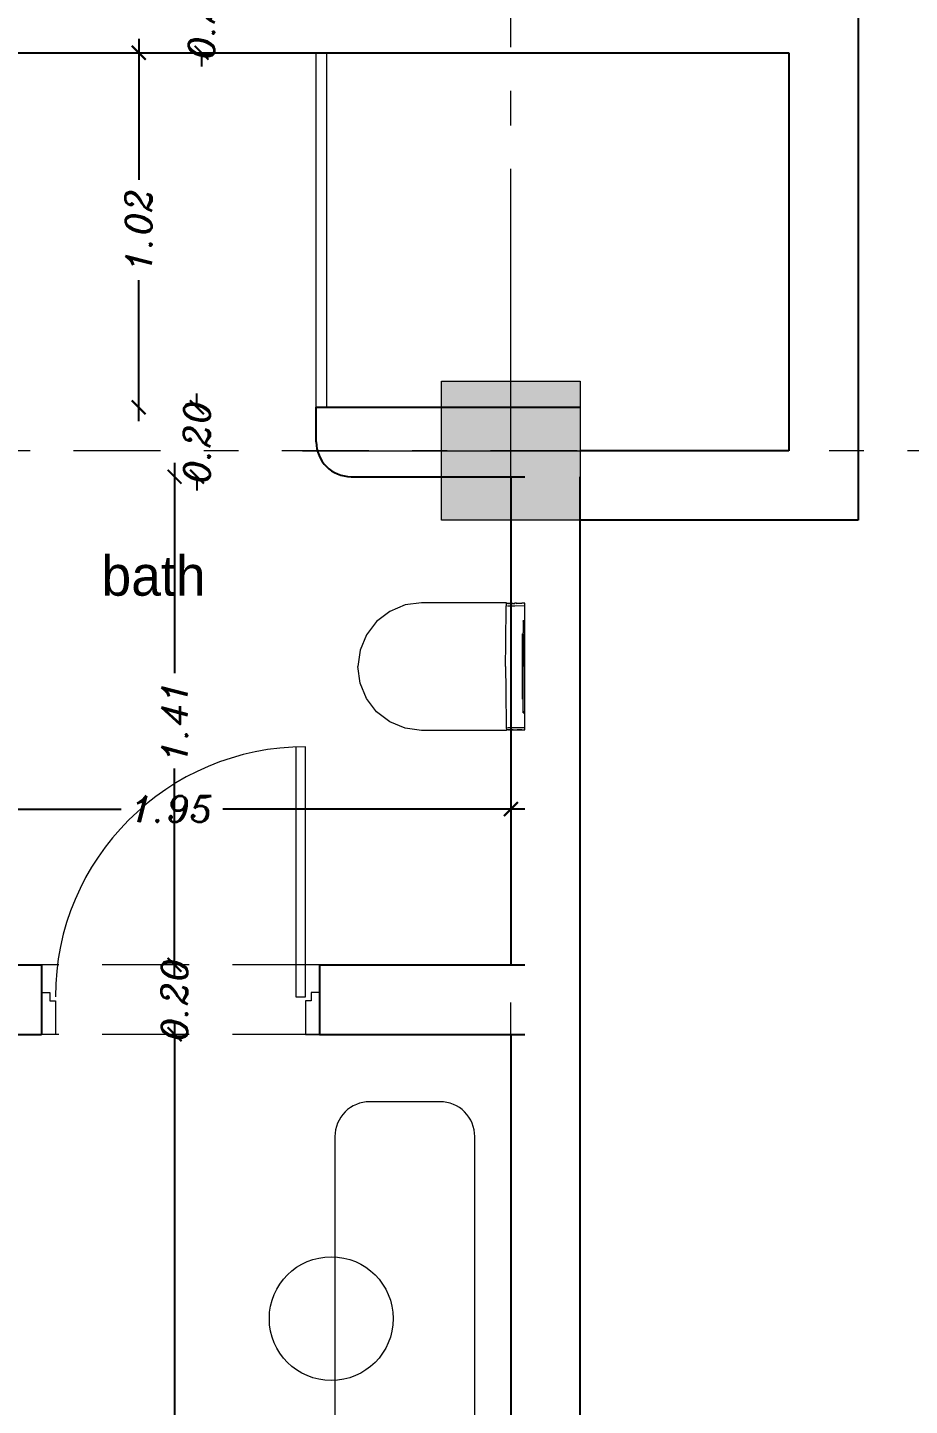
# Model space of a CAD drawing. Header units: metres. Extents: x 294 to 1101, y -498 to -355.
# Drawn here: x 551.351 to 553.889, y -393.921 to -389.954 of the extents above; entities that cross this region are included whole.
import ezdxf

# ---------------------------------------------------------------- set-up
doc = ezdxf.new("R2010")
doc.units = ezdxf.units.M
doc.linetypes.add('DASHDOT2', pattern=[0.5, 0.25, -0.125, 0, -0.125])
doc.linetypes.add('DASHED2', pattern=[0.375, 0.25, -0.125])
for name, color, linetype, lineweight in [('axe', 12, 'DASHDOT2', 9), ('clumn', 40, 'Continuous', 13), ('dor', 30, 'Continuous', 13), ('fur', 251, 'Continuous', 9), ('hid', 132, 'DASHED2', 9), ('wall', 7, 'Continuous', 25)]:
    doc.layers.add(name, color=color, linetype=linetype, lineweight=lineweight)
doc.layers.add('text', color=3, linetype='Continuous')
doc.styles.add('alalala', font='bgothm.ttf', dxfattribs={"height": 0.2})
doc.styles.add('ITALICC', font='italicc')
doc.dimstyles.new('dim200', dxfattribs={"dimscale": 0.4, "dimtxt": 0.1885, "dimasz": 0.1, "dimexe": 0.15, "dimexo": 0.25, "dimgap": 0.07, "dimtad": 0, "dimzin": 0, "dimdsep": 46, "dimtxsty": 'ITALICC', "dimblk": 'ARCHTICK', "dimcen": 0.09, "dimdle": 0.1, "dimse1": 1, "dimse2": 1, "dimclrd": 211, "dimclrt": 3, "dimadec": 0, "dimazin": 0, "dimtfac": 1, "dimtix": 1, "dimtofl": 0, "dimtmove": 0, "dimatfit": 3, "dimldrblk": 'ARCHTICK', "dimfxl": 1, "dimtolj": 1, "dimtzin": 0, "dimlwd": 25, "dimarcsym": 0})

# ---------------------------------------------------------------- blocks, each defined once
blk = doc.blocks.new('ewrwer')
at = {"layer": 'fur'}
for p, q in [((145.9506, 55.1506), (145.9035, 55.1444)), ((146.1947, 55.1509), (145.9506, 55.1506)), ((146.1947, 55.149), (146.1947, 55.1509)), ((146.1947, 55.149), (146.1947, 55.149)), ((146.1947, 55.1488), (146.1947, 55.149)), ((146.1947, 55.149), (146.1971, 55.149)), ((146.1947, 55.1486), (146.1947, 55.1488)), ((146.1947, 55.1482), (146.1947, 55.1486)), ((146.1947, 55.1481), (146.1947, 55.1482)), ((146.1947, 55.148), (146.1947, 55.1481)), ((146.1947, 55.1478), (146.1947, 55.148)), ((146.1947, 55.148), (146.1947, 55.148)), ((146.1947, 55.1477), (146.1947, 55.1478)), ((146.1947, 55.1471), (146.1947, 55.1477)), ((146.1947, 55.1469), (146.1947, 55.1471)), ((146.1947, 55.1467), (146.1947, 55.1469)), ((146.1947, 55.1464), (146.1947, 55.1467)), ((146.1971, 55.149), (146.1973, 55.149)), ((146.2001, 55.149), (146.1973, 55.149)), ((146.2001, 55.149), (146.2005, 55.149)), ((146.2029, 55.149), (146.2005, 55.149)), ((146.2029, 55.149), (146.2034, 55.149)), ((146.2055, 55.149), (146.2034, 55.149)), ((146.2055, 55.149), (146.2061, 55.149)), ((146.2061, 55.149), (146.208, 55.149)), ((146.208, 55.149), (146.2086, 55.149)), ((146.2104, 55.149), (146.2086, 55.149)), ((146.2104, 55.149), (146.2111, 55.149)), ((146.2124, 55.149), (146.2111, 55.149)), ((146.2124, 55.149), (146.2132, 55.149)), ((146.2141, 55.149), (146.2132, 55.149)), ((146.2141, 55.149), (146.215, 55.149)), ((146.215, 55.149), (146.2152, 55.149)), ((146.2152, 55.149), (146.2161, 55.149)), ((146.2156, 55.1488), (146.2164, 55.149)), ((146.2161, 55.149), (146.2161, 55.149)), ((146.2164, 55.149), (146.2161, 55.149)), ((146.2164, 55.149), (146.2164, 55.149)), ((146.2164, 55.149), (146.2165, 55.149)), ((146.2165, 55.149), (146.2165, 55.149)), ((146.2165, 55.149), (146.2165, 55.149)), ((146.2165, 55.149), (146.2166, 55.149)), ((146.2166, 55.149), (146.2167, 55.149)), ((146.2166, 55.149), (146.2167, 55.149)), ((146.2167, 55.149), (146.2168, 55.1491)), ((146.2168, 55.149), (146.2167, 55.149)), ((146.2168, 55.1491), (146.2171, 55.1491)), ((146.2169, 55.149), (146.2168, 55.149)), ((146.217, 55.149), (146.2169, 55.149)), ((146.2174, 55.149), (146.217, 55.149)), ((146.2171, 55.1491), (146.2171, 55.1491)), ((146.2171, 55.1491), (146.2172, 55.1491)), ((146.2173, 55.1491), (146.2172, 55.1491)), ((146.2173, 55.1491), (146.2174, 55.1491)), ((146.2174, 55.1491), (146.2174, 55.1492)), ((146.2175, 55.1492), (146.2174, 55.1492)), ((146.2174, 55.1491), (146.2174, 55.1491)), ((146.2176, 55.149), (146.2174, 55.149)), ((146.2175, 55.1492), (146.2176, 55.1491)), ((146.2176, 55.1491), (146.2177, 55.1492)), ((146.2176, 55.149), (146.2179, 55.149)), ((146.2178, 55.1492), (146.2177, 55.1492)), ((146.2177, 55.1492), (146.2177, 55.1492)), ((146.2178, 55.1492), (146.2178, 55.1491)), ((146.2178, 55.1491), (146.2181, 55.1491)), ((146.2179, 55.149), (146.2182, 55.149)), ((146.2183, 55.1491), (146.2181, 55.1491)), ((146.2182, 55.149), (146.2186, 55.149)), ((146.2183, 55.1492), (146.2183, 55.1492)), ((146.2183, 55.1491), (146.2183, 55.1492)), ((146.2184, 55.1492), (146.2183, 55.1492)), ((146.2184, 55.1492), (146.2185, 55.1492)), ((146.2185, 55.1492), (146.2185, 55.1492)), ((146.2185, 55.1492), (146.2186, 55.1492)), ((146.2186, 55.1492), (146.2188, 55.1492)), ((146.2186, 55.149), (146.2188, 55.149)), ((146.2188, 55.1492), (146.2254, 55.1492)), ((146.2232, 55.1491), (146.23, 55.1492)), ((146.229, 55.1493), (146.2254, 55.1492)), ((146.2394, 55.1493), (146.229, 55.1493)), ((146.23, 55.1492), (146.2394, 55.1493)), ((146.2394, 55.1493), (146.2431, 55.1493)), ((146.2431, 55.1493), (146.2476, 55.1494)), ((146.2476, 55.1494), (146.2476, 55.1493)), ((146.2476, 55.1493), (146.2476, 55.1491)), ((146.2476, 55.1491), (146.2476, 55.1487)), ((146.2476, 55.1487), (146.2476, 55.1481)), ((146.2476, 55.1481), (146.2476, 55.1474)), ((146.2476, 55.1474), (146.2476, 55.1465)), ((145.8592, 55.126), (145.8211, 55.0968)), ((145.9035, 55.1444), (145.8592, 55.126)), ((146.1932, 55.0346), (146.1946, 55.1421)), ((146.1946, 55.1452), (146.1947, 55.1455)), ((146.1946, 55.1448), (146.1946, 55.1452)), ((146.1946, 55.1447), (146.1946, 55.1448)), ((146.1946, 55.1444), (146.1946, 55.1447)), ((146.1946, 55.1439), (146.1946, 55.1444)), ((146.1946, 55.1439), (146.1946, 55.1439)), ((146.1946, 55.1435), (146.1946, 55.1439)), ((146.1946, 55.143), (146.1946, 55.1435)), ((146.1946, 55.1429), (146.1946, 55.143)), ((146.1946, 55.1426), (146.1946, 55.1429)), ((146.1946, 55.1422), (146.1946, 55.1426)), ((146.1946, 55.1421), (146.1946, 55.1422)), ((146.1956, 55.1421), (146.1946, 55.1421)), ((146.1947, 55.1463), (146.1947, 55.1464)), ((146.1947, 55.146), (146.1947, 55.1463)), ((146.1947, 55.1456), (146.1947, 55.146)), ((146.1947, 55.1455), (146.1947, 55.1456)), ((146.198, 55.1421), (146.2001, 55.1421)), ((146.2001, 55.1421), (146.2022, 55.1421)), ((146.2022, 55.1421), (146.204, 55.1421)), ((146.204, 55.1421), (146.2059, 55.1421)), ((146.2059, 55.1421), (146.2075, 55.1421)), ((146.2075, 55.1421), (146.2088, 55.1421)), ((146.2088, 55.1421), (146.2096, 55.1421)), ((146.2096, 55.1421), (146.2103, 55.1421)), ((146.2103, 55.1421), (146.2106, 55.1421)), ((146.2106, 55.1421), (146.2119, 55.1424)), ((146.2119, 55.1424), (146.212, 55.1424)), ((146.212, 55.1424), (146.2122, 55.1424)), ((146.2122, 55.1424), (146.2125, 55.1424)), ((146.2125, 55.1424), (146.2129, 55.1424)), ((146.2129, 55.1424), (146.2135, 55.1424)), ((146.2135, 55.1424), (146.2141, 55.1424)), ((146.2141, 55.1424), (146.2147, 55.1424)), ((146.2147, 55.1424), (146.2155, 55.1424)), ((146.2155, 55.1424), (146.2163, 55.1424)), ((146.2163, 55.1424), (146.2171, 55.1424)), ((146.2171, 55.1424), (146.218, 55.1424)), ((146.218, 55.1424), (146.2188, 55.1424)), ((146.2188, 55.1424), (146.2476, 55.1426)), ((146.2476, 55.1465), (146.2476, 55.1456)), ((146.2476, 55.1456), (146.2476, 55.1446)), ((146.2476, 55.1446), (146.2476, 55.1435)), ((146.2476, 55.1435), (146.2476, 55.1426)), ((146.2476, 55.1426), (146.2476, 55.0999)), ((145.8211, 55.0968), (145.7919, 55.0588)), ((146.2426, 55.0997), (146.2426, 55.0996)), ((146.2427, 55.0997), (146.2426, 55.0997)), ((146.2426, 55.0996), (146.2426, 55.0995)), ((146.2426, 55.0996), (146.2426, 55.0996)), ((146.2426, 55.0995), (146.2426, 55.0994)), ((146.2426, 55.0994), (146.2426, 55.0993)), ((146.2426, 55.0994), (146.2426, 55.0994)), ((146.2426, 55.0994), (146.2426, 55.0994)), ((146.2426, 55.0992), (146.2426, 55.0993)), ((146.2426, 55.0993), (146.2426, 55.0993)), ((146.2426, 55.0992), (146.2426, 55.0992)), ((146.2426, 55.0991), (146.2426, 55.0992)), ((146.2426, 55.0991), (146.2426, 55.099)), ((146.2426, 55.0991), (146.2426, 55.0991)), ((146.2426, 55.099), (146.2426, 55.099)), ((146.2426, 55.099), (146.2426, 55.0989)), ((146.2426, 55.0989), (146.2426, 55.0988)), ((146.2426, 55.0989), (146.2426, 55.0989)), ((146.2426, 55.0988), (146.2426, 55.0987)), ((146.2426, 55.0988), (146.2426, 55.0988)), ((146.2426, 55.0986), (146.2426, 55.0987)), ((146.2426, 55.0986), (146.2426, 55.0985)), ((146.2426, 55.0985), (146.2426, 55.0984)), ((146.2426, 55.0985), (146.2426, 55.0985)), ((146.2426, 55.0985), (146.2426, 55.0985)), ((146.2426, 55.0982), (146.2426, 55.0984)), ((146.2426, 55.0981), (146.2426, 55.0982)), ((146.2426, 55.0982), (146.2426, 55.0982)), ((146.2426, 55.0981), (146.2426, 55.0981)), ((146.2426, 55.0981), (146.2426, 55.0981)), ((146.2426, 55.0978), (146.2426, 55.0981)), ((146.2426, 55.0978), (146.2426, 55.0977)), ((146.2426, 55.0977), (146.2426, 55.0977)), ((146.2426, 55.0977), (146.2426, 55.0977)), ((146.2426, 55.0977), (146.2426, 55.0973)), ((146.2426, 55.0973), (146.2426, 55.0973)), ((146.2426, 55.0973), (146.2426, 55.0969)), ((146.2426, 55.0969), (146.2426, 55.0968)), ((146.2426, 55.0968), (146.2426, 55.0964)), ((146.2426, 55.0959), (146.2426, 55.0964)), ((146.2426, 55.0959), (146.2426, 55.0639)), ((146.2427, 55.0998), (146.2427, 55.0997)), ((146.2428, 55.0998), (146.2427, 55.0998)), ((146.2429, 55.0999), (146.2428, 55.0999)), ((146.2428, 55.0999), (146.2428, 55.0998)), ((146.2429, 55.0999), (146.2429, 55.0999)), ((146.2429, 55.0999), (146.243, 55.0999)), ((146.2429, 55.0959), (146.243, 55.0959)), ((146.243, 55.0999), (146.2431, 55.0999)), ((146.243, 55.0959), (146.2431, 55.0959)), ((146.2431, 55.0999), (146.2476, 55.0999)), ((146.2431, 55.0959), (146.2476, 55.0959)), ((146.2476, 55.0999), (146.2476, 55.0998)), ((146.2476, 55.0999), (146.2476, 55.0999)), ((146.2476, 55.0998), (146.2476, 55.0996)), ((146.2476, 55.0996), (146.2476, 55.0994)), ((146.2476, 55.0994), (146.2476, 55.0991)), ((146.2476, 55.0991), (146.2476, 55.0988)), ((146.2476, 55.0988), (146.2476, 55.0984)), ((146.2476, 55.0984), (146.2476, 55.0979)), ((146.2476, 55.0979), (146.2476, 55.0975)), ((146.2476, 55.0975), (146.2476, 55.097)), ((146.2476, 55.097), (146.2476, 55.0965)), ((146.2476, 55.0965), (146.2476, 55.0959)), ((146.2476, 55.0959), (146.2476, 54.8379)), ((145.7919, 55.0588), (145.7736, 55.0144)), ((146.1924, 54.9669), (146.1932, 55.0346)), ((146.2416, 55.0609), (146.2416, 54.9669)), ((146.2416, 55.0609), (146.2416, 55.0609)), ((146.2417, 55.0609), (146.2416, 55.0609)), ((146.2416, 55.0609), (146.2416, 55.0609)), ((146.2417, 55.0609), (146.2426, 55.0609)), ((146.2426, 55.0639), (146.2426, 55.0638)), ((146.2426, 55.0638), (146.2426, 55.0609)), ((146.2426, 55.0609), (146.2426, 54.9669)), ((145.7736, 55.0144), (145.7673, 54.9669)), ((145.7736, 54.9193), (145.7673, 54.9669)), ((146.1924, 54.9669), (146.1932, 54.8992)), ((146.2416, 54.9669), (146.2416, 54.951)), ((146.2416, 54.951), (146.2416, 54.951)), ((146.2416, 54.951), (146.2416, 54.951)), ((146.2416, 54.951), (146.2417, 54.951)), ((146.2416, 54.95), (146.2416, 54.873)), ((146.2416, 54.95), (146.2416, 54.95)), ((146.2416, 54.95), (146.2416, 54.95)), ((146.2416, 54.95), (146.2417, 54.95)), ((146.2416, 54.95), (146.2416, 54.95)), ((146.2417, 54.951), (146.2426, 54.951)), ((146.2417, 54.95), (146.2426, 54.95)), ((146.2426, 54.951), (146.2426, 54.9669)), ((146.2426, 54.9669), (146.2426, 54.9669)), ((146.2426, 54.951), (146.2426, 54.95)), ((146.2426, 54.951), (146.2426, 54.951)), ((146.2426, 54.873), (146.2426, 54.95)), ((146.2426, 54.95), (146.2426, 54.95)), ((145.7919, 54.875), (145.7736, 54.9193)), ((145.8211, 54.837), (145.7919, 54.875)), ((146.1932, 54.8992), (146.1946, 54.7917)), ((146.2417, 54.873), (146.2416, 54.873)), ((146.2416, 54.873), (146.2416, 54.873)), ((146.2417, 54.873), (146.2426, 54.873)), ((146.2426, 54.873), (146.2426, 54.87)), ((146.2426, 54.87), (146.2426, 54.87)), ((146.2426, 54.8375), (146.2426, 54.87)), ((145.8592, 54.8078), (145.8211, 54.837)), ((146.2426, 54.837), (146.2426, 54.8375)), ((146.2426, 54.837), (146.2426, 54.837)), ((146.2426, 54.837), (146.2426, 54.8366)), ((146.2426, 54.8365), (146.2426, 54.8366)), ((146.2426, 54.8365), (146.2426, 54.8362)), ((146.2426, 54.8362), (146.2426, 54.8361)), ((146.2426, 54.8361), (146.2426, 54.8361)), ((146.2426, 54.8361), (146.2426, 54.8361)), ((146.2426, 54.8358), (146.2426, 54.8361)), ((146.2426, 54.8358), (146.2426, 54.8358)), ((146.2426, 54.8358), (146.2426, 54.8357)), ((146.2426, 54.8357), (146.2426, 54.8357)), ((146.2426, 54.8357), (146.2427, 54.8356)), ((146.2427, 54.8356), (146.2426, 54.8355)), ((146.2426, 54.8355), (146.2426, 54.8354)), ((146.2426, 54.8354), (146.2426, 54.8354)), ((146.2426, 54.8354), (146.2426, 54.8353)), ((146.2426, 54.8353), (146.2427, 54.8353)), ((146.2427, 54.8353), (146.2426, 54.8352)), ((146.2426, 54.8351), (146.2426, 54.8352)), ((146.2426, 54.8351), (146.2426, 54.8351)), ((146.2426, 54.835), (146.2426, 54.8351)), ((146.2427, 54.835), (146.2426, 54.835)), ((146.2426, 54.8349), (146.2427, 54.835)), ((146.2426, 54.8349), (146.2426, 54.8348)), ((146.2426, 54.8348), (146.2426, 54.8348)), ((146.2426, 54.8348), (146.2426, 54.8347)), ((146.2426, 54.8346), (146.2426, 54.8347)), ((146.2426, 54.8347), (146.2426, 54.8347)), ((146.2426, 54.8346), (146.2426, 54.8345)), ((146.2426, 54.8346), (146.2426, 54.8346)), ((146.2426, 54.8346), (146.2426, 54.8346)), ((146.2426, 54.8345), (146.2426, 54.8344)), ((146.2426, 54.8345), (146.2426, 54.8345)), ((146.2426, 54.8344), (146.2426, 54.8344)), ((146.2426, 54.8344), (146.2426, 54.8343)), ((146.2426, 54.8343), (146.2426, 54.8342)), ((146.2426, 54.8342), (146.2427, 54.8342)), ((146.2427, 54.8342), (146.2427, 54.8341)), ((146.2427, 54.8341), (146.2427, 54.8341)), ((146.2427, 54.8341), (146.2428, 54.834)), ((146.2428, 54.834), (146.2428, 54.834)), ((146.2428, 54.834), (146.2429, 54.834)), ((146.2429, 54.834), (146.243, 54.8339)), ((146.243, 54.8379), (146.243, 54.8379)), ((146.243, 54.8379), (146.2431, 54.8379)), ((146.243, 54.8339), (146.243, 54.8339)), ((146.243, 54.8339), (146.2431, 54.8339)), ((146.2431, 54.8379), (146.2476, 54.8379)), ((146.2431, 54.8339), (146.2476, 54.8339)), ((146.2476, 54.8379), (146.2476, 54.8374)), ((146.2476, 54.8374), (146.2476, 54.8369)), ((146.2476, 54.8369), (146.2476, 54.8364)), ((146.2476, 54.8364), (146.2476, 54.8359)), ((146.2476, 54.8359), (146.2476, 54.8355)), ((146.2476, 54.8355), (146.2476, 54.8351)), ((146.2476, 54.8351), (146.2476, 54.8348)), ((146.2476, 54.8348), (146.2476, 54.8345)), ((146.2476, 54.8345), (146.2476, 54.8342)), ((146.2476, 54.8342), (146.2476, 54.8341)), ((146.2476, 54.8341), (146.2476, 54.834)), ((146.2476, 54.834), (146.2476, 54.8339)), ((146.2476, 54.8339), (146.2476, 54.7912)), ((145.9035, 54.7894), (145.8592, 54.8078)), ((146.1957, 54.7917), (146.1946, 54.7917)), ((146.1946, 54.7917), (146.1946, 54.7917)), ((146.1946, 54.7917), (146.1947, 54.7913)), ((146.1947, 54.7913), (146.1947, 54.7909)), ((146.1947, 54.7909), (146.1947, 54.7908)), ((146.1947, 54.7908), (146.1947, 54.7904)), ((146.1947, 54.7904), (146.1947, 54.79)), ((146.1947, 54.79), (146.1947, 54.7899)), ((146.1947, 54.7899), (146.1947, 54.7895)), ((146.198, 54.7917), (146.2002, 54.7917)), ((146.2002, 54.7917), (146.2022, 54.7917)), ((146.2022, 54.7917), (146.2041, 54.7917)), ((146.2041, 54.7917), (146.2059, 54.7917)), ((146.2059, 54.7917), (146.2075, 54.7917)), ((146.2075, 54.7917), (146.2088, 54.7917)), ((146.2088, 54.7917), (146.2097, 54.7917)), ((146.2097, 54.7917), (146.2103, 54.7917)), ((146.2103, 54.7917), (146.2107, 54.7917)), ((146.2107, 54.7917), (146.2115, 54.7915)), ((146.2115, 54.7915), (146.2119, 54.7915)), ((146.2119, 54.7915), (146.212, 54.7915)), ((146.212, 54.7915), (146.2122, 54.7915)), ((146.2122, 54.7915), (146.2125, 54.7915)), ((146.2125, 54.7915), (146.213, 54.7915)), ((146.213, 54.7915), (146.2135, 54.7915)), ((146.2135, 54.7915), (146.2141, 54.7915)), ((146.2141, 54.7915), (146.2148, 54.7915)), ((146.2148, 54.7915), (146.2155, 54.7915)), ((146.2155, 54.7915), (146.2163, 54.7915)), ((146.2163, 54.7915), (146.2171, 54.7915)), ((146.2171, 54.7915), (146.218, 54.7915)), ((146.218, 54.7915), (146.2189, 54.7915)), ((146.2189, 54.7915), (146.2476, 54.7912)), ((146.2476, 54.7912), (146.2476, 54.7903)), ((146.2476, 54.7903), (146.2476, 54.7893)), ((145.9506, 54.7832), (145.9035, 54.7894)), ((146.1948, 54.783), (145.9506, 54.7832)), ((146.1947, 54.7895), (146.1947, 54.7891)), ((146.1947, 54.7891), (146.1947, 54.789)), ((146.1947, 54.789), (146.1947, 54.7886)), ((146.1947, 54.7886), (146.1947, 54.7883)), ((146.1947, 54.7883), (146.1947, 54.7882)), ((146.1947, 54.7882), (146.1947, 54.7878)), ((146.1947, 54.7878), (146.1947, 54.7876)), ((146.1947, 54.7876), (146.1947, 54.7875)), ((146.1947, 54.7875), (146.1947, 54.7872)), ((146.1947, 54.7872), (146.1947, 54.787)), ((146.1947, 54.787), (146.1947, 54.7868)), ((146.1947, 54.7868), (146.1947, 54.7866)), ((146.1947, 54.7866), (146.1947, 54.7865)), ((146.1947, 54.7865), (146.1947, 54.7864)), ((146.1947, 54.7864), (146.1947, 54.7862)), ((146.1947, 54.7862), (146.1947, 54.7861)), ((146.1947, 54.7861), (146.1947, 54.7859)), ((146.1947, 54.7859), (146.1947, 54.7858)), ((146.1947, 54.7858), (146.1947, 54.7857)), ((146.1947, 54.7857), (146.1947, 54.7857)), ((146.1947, 54.7857), (146.1947, 54.7853)), ((146.1947, 54.7853), (146.1947, 54.785)), ((146.1947, 54.785), (146.1947, 54.7849)), ((146.1947, 54.7849), (146.1947, 54.7848)), ((146.1947, 54.7848), (146.1971, 54.7849)), ((146.1947, 54.7848), (146.1948, 54.783)), ((146.1971, 54.7849), (146.1974, 54.7849)), ((146.2002, 54.7849), (146.1974, 54.7849)), ((146.2002, 54.7849), (146.2005, 54.7849)), ((146.203, 54.7849), (146.2005, 54.7849)), ((146.203, 54.7849), (146.2034, 54.7849)), ((146.2056, 54.7849), (146.2034, 54.7849)), ((146.2056, 54.7849), (146.2061, 54.7849)), ((146.2061, 54.7849), (146.208, 54.7849)), ((146.208, 54.7849), (146.2086, 54.7849)), ((146.2104, 54.7849), (146.2086, 54.7849)), ((146.2104, 54.7849), (146.2111, 54.7849)), ((146.2125, 54.7849), (146.2111, 54.7849)), ((146.2125, 54.7849), (146.2133, 54.7849)), ((146.2142, 54.7849), (146.2133, 54.7849)), ((146.2142, 54.7849), (146.215, 54.7849)), ((146.215, 54.7849), (146.2153, 54.7849)), ((146.2153, 54.7849), (146.2161, 54.7849)), ((146.2156, 54.785), (146.2164, 54.7849)), ((146.2162, 54.7849), (146.2161, 54.7849)), ((146.2162, 54.7849), (146.2164, 54.7849)), ((146.2164, 54.7849), (146.2164, 54.7849)), ((146.2164, 54.7849), (146.2165, 54.7849)), ((146.2165, 54.7849), (146.2165, 54.7849)), ((146.2165, 54.7849), (146.2166, 54.7849)), ((146.2165, 54.7849), (146.2166, 54.7849)), ((146.2166, 54.7849), (146.2166, 54.7849)), ((146.2166, 54.7849), (146.2167, 54.7848)), ((146.2167, 54.7848), (146.2168, 54.7849)), ((146.2167, 54.7848), (146.2169, 54.7848)), ((146.2169, 54.7849), (146.2168, 54.7849)), ((146.2169, 54.7849), (146.2169, 54.7849)), ((146.217, 54.7849), (146.2169, 54.7849)), ((146.2169, 54.7848), (146.2171, 54.7848)), ((146.2175, 54.7849), (146.217, 54.7849)), ((146.2171, 54.7848), (146.2172, 54.7848)), ((146.2172, 54.7848), (146.2173, 54.7847)), ((146.2173, 54.7847), (146.2173, 54.7847)), ((146.2173, 54.7847), (146.2174, 54.7847)), ((146.2174, 54.7847), (146.2174, 54.7847)), ((146.2174, 54.7847), (146.2175, 54.7847)), ((146.2174, 54.7847), (146.2175, 54.7847)), ((146.2176, 54.7849), (146.2175, 54.7849)), ((146.2175, 54.7847), (146.2176, 54.7847)), ((146.2176, 54.7849), (146.2176, 54.7848)), ((146.2176, 54.7848), (146.2179, 54.7849)), ((146.2176, 54.7847), (146.2177, 54.7847)), ((146.2177, 54.7847), (146.2178, 54.7846)), ((146.2177, 54.7847), (146.2177, 54.7847)), ((146.2183, 54.7846), (146.2178, 54.7847)), ((146.2178, 54.7847), (146.2178, 54.7846)), ((146.2179, 54.7849), (146.2182, 54.7849)), ((146.2182, 54.7849), (146.2186, 54.7849)), ((146.2184, 54.7847), (146.2183, 54.7846)), ((146.2184, 54.7847), (146.2184, 54.7847)), ((146.2184, 54.7847), (146.2184, 54.7847)), ((146.2185, 54.7847), (146.2184, 54.7847)), ((146.2185, 54.7847), (146.2185, 54.7847)), ((146.2185, 54.7847), (146.2186, 54.7847)), ((146.2186, 54.7849), (146.2189, 54.7849)), ((146.2186, 54.7847), (146.2187, 54.7846)), ((146.2187, 54.7846), (146.2189, 54.7846)), ((146.2234, 54.7847), (146.2189, 54.7846)), ((146.2232, 54.7848), (146.23, 54.7847)), ((146.2243, 54.7846), (146.2234, 54.7847)), ((146.2243, 54.7846), (146.2394, 54.7846)), ((146.23, 54.7847), (146.2394, 54.7846)), ((146.2432, 54.7845), (146.2394, 54.7846)), ((146.2476, 54.7844), (146.2432, 54.7845)), ((146.2476, 54.7893), (146.2476, 54.7883)), ((146.2476, 54.7883), (146.2476, 54.7873)), ((146.2476, 54.7873), (146.2476, 54.7865)), ((146.2476, 54.7865), (146.2476, 54.7858)), ((146.2476, 54.7858), (146.2476, 54.7852)), ((146.2476, 54.7852), (146.2476, 54.7848)), ((146.2476, 54.7848), (146.2476, 54.7845)), ((146.2476, 54.7845), (146.2476, 54.7844))]:
    blk.add_line(p, q, dxfattribs=at)
blk = doc.blocks.new('D100r')
at = {"layer": 'dor'}
for p, q in [((-99.085, -11.965), (-99.085, -12.865)), ((-99.05, -12.865), (-99.05, -11.965)), ((-100, -12.87), (-100, -12.85)), ((-100, -12.85), (-99.97, -12.85)), ((-99.97, -12.85), (-99.97, -12.88)), ((-99.97, -12.88), (-99.95, -12.88)), ((-99.95, -12.88), (-99.95, -13)), ((-99.085, -12.865), (-99.05, -12.865)), ((-99.05, -12.88), (-99.05, -13)), ((-99.03, -12.88), (-99.05, -12.88)), ((-99, -12.85), (-99.03, -12.85)), ((-99.03, -12.85), (-99.03, -12.88)), ((-99, -12.87), (-99, -12.85)), ((-100, -13), (-100, -12.98)), ((-99, -13), (-99, -12.98)), ((-99.95, -13), (-100, -13)), ((-99.05, -13), (-99, -13))]:
    blk.add_line(p, q, dxfattribs=at)
blk.add_arc((-99.05, -12.865), 0.9, 90, 180, dxfattribs=at)
blk = doc.blocks.new('_ArchTick')
at = {"color": 0, "linetype": 'ByBlock', "const_width": 0.15}
blk.add_lwpolyline([(-0.5, -0.5), (0.5, 0.5)], dxfattribs=at)
blk = doc.blocks.new('*D218')
at = {"layer": 'DEFPOINTS', "color": 0, "transparency": 16777216}
for p in [(551.7739, -392.8527), (551.8705, -392.8527), (551.5859, -398.4527)]:
    blk.add_point(p, dxfattribs=at)
at = {"layer": 'wall', "color": 211, "linetype": 'Continuous', "lineweight": 25, "transparency": 16777216}
for p, q in [((551.7739, -392.8127), (551.7739, -395.5008)), ((551.7739, -398.4927), (551.7739, -395.8045))]:
    blk.add_line(p, q, dxfattribs=at)
at = {"layer": 'wall', "color": 211, "lineweight": 25, "transparency": 16777216, "xscale": 0.04000000000000001, "yscale": 0.04000000000000001, "zscale": 0.04000000000000001}
for p, rotation in [((551.7739, -392.8527), 90), ((551.7739, -398.4527), 270)]:
    blk.add_blockref('_ArchTick', p, dxfattribs=dict(at, rotation=rotation))
at = {"layer": 'wall', "color": 3, "transparency": 16777216, "insert": (551.7739, -395.6527), "char_height": 0.0754, "attachment_point": 5, "rotation": 90, "style": 'ITALICC'}
blk.add_mtext('\\A1;5.60', dxfattribs=at)
blk = doc.blocks.new('*D219')
at = {"layer": 'DEFPOINTS', "color": 0, "transparency": 16777216}
for p in [(551.7739, -392.6527), (551.8538, -392.6527), (551.8705, -392.8527)]:
    blk.add_point(p, dxfattribs=at)
at = {"layer": 'wall', "color": 211, "linetype": 'Continuous', "lineweight": 25, "transparency": 16777216}
for p, q in [((551.7739, -392.6527), (551.7739, -392.6127)), ((551.7739, -392.8527), (551.7739, -392.8927))]:
    blk.add_line(p, q, dxfattribs=at)
at = {"layer": 'wall', "color": 211, "lineweight": 25, "transparency": 16777216, "xscale": 0.04000000000000001, "yscale": 0.04000000000000001, "zscale": 0.04000000000000001}
for p, rotation in [((551.7739, -392.6527), 270), ((551.7739, -392.8527), 90)]:
    blk.add_blockref('_ArchTick', p, dxfattribs=dict(at, rotation=rotation))
at = {"layer": 'wall', "color": 3, "transparency": 16777216, "insert": (551.7739, -392.7527), "char_height": 0.0754, "attachment_point": 5, "rotation": 90, "style": 'ITALICC'}
blk.add_mtext('\\A1;0.20', dxfattribs=at)
blk = doc.blocks.new('*D220')
at = {"layer": 'DEFPOINTS', "color": 0, "transparency": 16777216}
for p in [(551.7739, -391.2471), (552.4003, -391.2471), (551.8538, -392.6527)]:
    blk.add_point(p, dxfattribs=at)
at = {"layer": 'wall', "color": 211, "linetype": 'Continuous', "lineweight": 25, "transparency": 16777216}
for p, q in [((551.7739, -391.2071), (551.7739, -391.8124)), ((551.7739, -392.6927), (551.7739, -392.0874))]:
    blk.add_line(p, q, dxfattribs=at)
at = {"layer": 'wall', "color": 211, "lineweight": 25, "transparency": 16777216, "xscale": 0.04000000000000001, "yscale": 0.04000000000000001, "zscale": 0.04000000000000001}
for p, rotation in [((551.7739, -391.2471), 90), ((551.7739, -392.6527), 270)]:
    blk.add_blockref('_ArchTick', p, dxfattribs=dict(at, rotation=rotation))
at = {"layer": 'wall', "color": 3, "transparency": 16777216, "insert": (551.7739, -391.9499), "char_height": 0.0754, "attachment_point": 5, "rotation": 90, "style": 'ITALICC'}
blk.add_mtext('\\A1;1.41', dxfattribs=at)
blk = doc.blocks.new('*D221')
at = {"layer": 'DEFPOINTS', "color": 0, "transparency": 16777216}
for p in [(551.8383, -391.0471), (552.3883, -391.0471), (552.4003, -391.2471)]:
    blk.add_point(p, dxfattribs=at)
at = {"layer": 'wall', "color": 211, "linetype": 'Continuous', "lineweight": 25, "transparency": 16777216}
for p, q in [((551.8383, -391.0471), (551.8383, -391.0071)), ((551.8383, -391.2471), (551.8383, -391.2871))]:
    blk.add_line(p, q, dxfattribs=at)
at = {"layer": 'wall', "color": 211, "lineweight": 25, "transparency": 16777216, "xscale": 0.04000000000000001, "yscale": 0.04000000000000001, "zscale": 0.04000000000000001}
for p, rotation in [((551.8383, -391.0471), 270), ((551.8383, -391.2471), 90)]:
    blk.add_blockref('_ArchTick', p, dxfattribs=dict(at, rotation=rotation))
at = {"layer": 'wall', "color": 3, "transparency": 16777216, "insert": (551.8383, -391.1471), "char_height": 0.0754, "attachment_point": 5, "rotation": 90, "style": 'ITALICC'}
blk.add_mtext('\\A1;0.20', dxfattribs=at)
blk = doc.blocks.new('*D222')
at = {"layer": 'DEFPOINTS', "color": 0, "transparency": 16777216}
for p in [(551.6708, -390.0264), (552.0617, -390.0264), (552.3883, -391.0471)]:
    blk.add_point(p, dxfattribs=at)
at = {"layer": 'wall', "color": 211, "linetype": 'Continuous', "lineweight": 25, "transparency": 16777216}
for p, q in [((551.6708, -389.9864), (551.6708, -390.3921)), ((551.6708, -391.0871), (551.6708, -390.6814))]:
    blk.add_line(p, q, dxfattribs=at)
at = {"layer": 'wall', "color": 211, "lineweight": 25, "transparency": 16777216, "xscale": 0.04000000000000001, "yscale": 0.04000000000000001, "zscale": 0.04000000000000001}
for p, rotation in [((551.6708, -390.0264), 90), ((551.6708, -391.0471), 270)]:
    blk.add_blockref('_ArchTick', p, dxfattribs=dict(at, rotation=rotation))
at = {"layer": 'wall', "color": 3, "transparency": 16777216, "insert": (551.6708, -390.5367), "char_height": 0.0754, "attachment_point": 5, "rotation": 90, "style": 'ITALICC'}
blk.add_mtext('\\A1;1.02', dxfattribs=at)
blk = doc.blocks.new('*D117')
at = {"layer": 'DEFPOINTS', "color": 0, "transparency": 16777216}
for p in [(551.8517, -389.8264), (551.8517, -389.8264), (551.8517, -390.0264)]:
    blk.add_point(p, dxfattribs=at)
at = {"layer": 'wall', "color": 211, "linetype": 'Continuous', "lineweight": 25, "transparency": 16777216}
for p, q in [((551.8517, -389.8264), (551.8517, -389.7864)), ((551.8517, -390.0264), (551.8517, -390.0664))]:
    blk.add_line(p, q, dxfattribs=at)
at = {"layer": 'wall', "color": 211, "lineweight": 25, "transparency": 16777216, "xscale": 0.04000000000000001, "yscale": 0.04000000000000001, "zscale": 0.04000000000000001}
for p, rotation in [((551.8517, -389.8264), 270), ((551.8517, -390.0264), 90)]:
    blk.add_blockref('_ArchTick', p, dxfattribs=dict(at, rotation=rotation))
at = {"layer": 'wall', "color": 3, "transparency": 16777216, "insert": (551.8517, -389.9264), "char_height": 0.0754, "attachment_point": 5, "rotation": 90, "style": 'ITALICC'}
blk.add_mtext('\\A1;0.20', dxfattribs=at)
blk = doc.blocks.new('*D249')
at = {"layer": 'DEFPOINTS', "color": 0, "transparency": 16777216}
for p in [(550.7911, -392.2041), (550.7911, -392.2041), (552.7419, -392.2041)]:
    blk.add_point(p, dxfattribs=at)
at = {"layer": 'wall', "color": 211, "linetype": 'Continuous', "lineweight": 25, "transparency": 16777216}
for p, q in [((550.7511, -392.2041), (551.62, -392.2041)), ((552.7819, -392.2041), (551.9129, -392.2041))]:
    blk.add_line(p, q, dxfattribs=at)
at = {"layer": 'wall', "color": 211, "lineweight": 25, "transparency": 16777216, "xscale": 0.04000000000000001, "yscale": 0.04000000000000001, "zscale": 0.04000000000000001, "rotation": 180}
blk.add_blockref('_ArchTick', (550.7911, -392.2041), dxfattribs=at)
at = {"layer": 'wall', "color": 211, "lineweight": 25, "transparency": 16777216, "xscale": 0.04000000000000001, "yscale": 0.04000000000000001, "zscale": 0.04000000000000001}
blk.add_blockref('_ArchTick', (552.7419, -392.2041), dxfattribs=at)
at = {"layer": 'wall', "color": 3, "transparency": 16777216, "insert": (551.7665, -392.2041), "char_height": 0.0754, "attachment_point": 5, "style": 'ITALICC'}
blk.add_mtext('\\A1;1.95', dxfattribs=at)
blk = doc.blocks.new('CLUMN')
at = {"layer": 'clumn', "color": 1}
for p, q in [((879.9932, 254.3445), (879.9932, 253.1445)), ((879.3932, 253.7445), (880.5932, 253.7445))]:
    blk.add_line(p, q, dxfattribs=at)
at = {"layer": 'clumn'}
blk.add_lwpolyline([(879.7932, 253.5445), (880.1932, 253.5445), (880.1932, 253.9445), (879.7932, 253.9445)], close=True, dxfattribs=at)

msp = doc.modelspace()

# ---------------------------------------------------------------- hatches: boundary and pattern name
at = {"layer": 'clumn'}
h = msp.add_hatch(color=256, dxfattribs=at)
edge = h.paths.add_edge_path()
edge.add_line((552.1419, -391.1722), (553.3419, -391.1722))
edge = h.paths.add_edge_path()
edge.add_line((552.7419, -391.7722), (552.7419, -390.5722))
h.paths.add_polyline_path([(552.5419, -390.9722), (552.9419, -390.9722), (552.9419, -391.3722), (552.5419, -391.3722)])

# ---------------------------------------------------------------- linework, layer by layer
for p, q in [((553.7419, -386.8376), (553.7419, -391.3722)), ((553.5419, -390.0264), (553.5419, -391.1722)), ((552.1819, -391.1471), (552.1819, -391.0471)), ((553.5419, -391.1722), (552.9419, -391.1722)), ((552.9419, -398.6527), (552.9419, -391.2471)), ((553.7419, -391.3722), (552.9419, -391.3722))]:
    msp.add_line(p, q)
at = {"layer": 'axe'}
for p, q in [((552.7419, -402.6106), (552.7419, -367.9368)), ((557.7332, -391.1722), (535.5167, -391.1722))]:
    msp.add_line(p, q, dxfattribs=at)
at = {"layer": 'fur'}
for p, q in [((552.1819, -391.0471), (552.1819, -390.0264)), ((552.2119, -391.0471), (552.2119, -390.0264))]:
    msp.add_line(p, q, dxfattribs=at)
msp.add_lwpolyline([(552.3356, -394.5573), (552.5382, -394.5573, 0.414214), (552.6382, -394.4573), (552.6382, -393.1469, 0.414214), (552.5382, -393.0469), (552.3356, -393.0469, 0.414214), (552.2356, -393.1469), (552.2356, -394.4573, 0.414214)], format="xyb", close=True, dxfattribs=at)
msp.add_circle((552.225, -393.6713), 0.1782, dxfattribs=at)
at = {"layer": 'hid'}
for p, q in [((552.191, -392.6527), (551.391, -392.6527)), ((552.191, -392.8527), (551.391, -392.8527))]:
    msp.add_line(p, q, dxfattribs=at)
at = {"layer": 'wall'}
for p, q in [((550.7911, -390.0264), (552.7819, -390.0264)), ((552.5269, -390.0264), (553.5419, -390.0264)), ((552.1819, -391.0471), (552.9419, -391.0471)), ((552.2819, -391.2471), (552.7819, -391.2471)), ((552.7419, -391.2471), (552.7419, -392.6527)), ((550.7911, -392.6527), (551.391, -392.6527)), ((551.391, -392.6527), (551.391, -392.8527)), ((552.191, -392.6527), (552.7819, -392.6527)), ((552.191, -392.6527), (552.191, -392.8527)), ((550.4092, -392.8527), (551.391, -392.8527)), ((552.191, -392.8527), (552.7819, -392.8527)), ((552.7419, -392.8527), (552.7419, -398.4527))]:
    msp.add_line(p, q, dxfattribs=at)
msp.add_arc((552.2819, -391.1471), 0.1, 180, 270, dxfattribs=at)

# ---------------------------------------------------------------- block references
at = {"xscale": -1, "rotation": 180}
msp.add_blockref('ewrwer', (406.5343, -336.827), dxfattribs=at)
at = {"layer": 'clumn', "xscale": -1, "rotation": 180}
msp.add_blockref('CLUMN', (-327.2513, -137.4277), dxfattribs=at)
at = {"layer": 'dor', "xscale": 0.8000000000122838, "yscale": 0.8000000000122838, "zscale": 0.8000000000122838}
msp.add_blockref('D100r', (631.391, -382.4527), dxfattribs=at)

# ---------------------------------------------------------------- texts
at = {"layer": 'text', "style": 'alalala'}
msp.add_text('bath', height=0.11515, dxfattribs=at).set_placement((551.5636, -391.5897))

# ---------------------------------------------------------------- dimensions: what is measured, and where the dimension line sits
at = {"layer": 'wall'}
for base, p1, p2, picture, middle in [((551.8517, -389.8264), (551.8517, -390.0264), (551.8517, -389.8264), '*D117', (551.8517, -389.9264)), ((551.6708, -390.0264), (552.3883, -391.0471), (552.0617, -390.0264), '*D222', (551.6708, -390.5367)), ((551.8383, -391.0471), (552.4003, -391.2471), (552.3883, -391.0471), '*D221', (551.8383, -391.1471)), ((551.7739, -391.2471), (551.8538, -392.6527), (552.4003, -391.2471), '*D220', (551.7739, -391.9499)), ((551.7739, -392.6527), (551.8705, -392.8527), (551.8538, -392.6527), '*D219', (551.7739, -392.7527)), ((551.7739, -392.8527), (551.5859, -398.4527), (551.8705, -392.8527), '*D218', (551.7739, -395.6527))]:
    dim = msp.add_linear_dim(base=base, p1=p1, p2=p2, angle=90, dimstyle='dim200', override={"dimtmove": 1}, dxfattribs=at)
    dim.commit()
    dim.dimension.update_dxf_attribs({"geometry": picture, "text_midpoint": middle})
dim = msp.add_aligned_dim(p1=(552.7419, -392.2041), p2=(550.7911, -392.2041), distance=0, dimstyle='dim200', dxfattribs=at)
dim.commit()
dim.dimension.update_dxf_attribs({"geometry": '*D249', "text_midpoint": (551.7665, -392.2041)})

doc.saveas('drawing.dxf')
